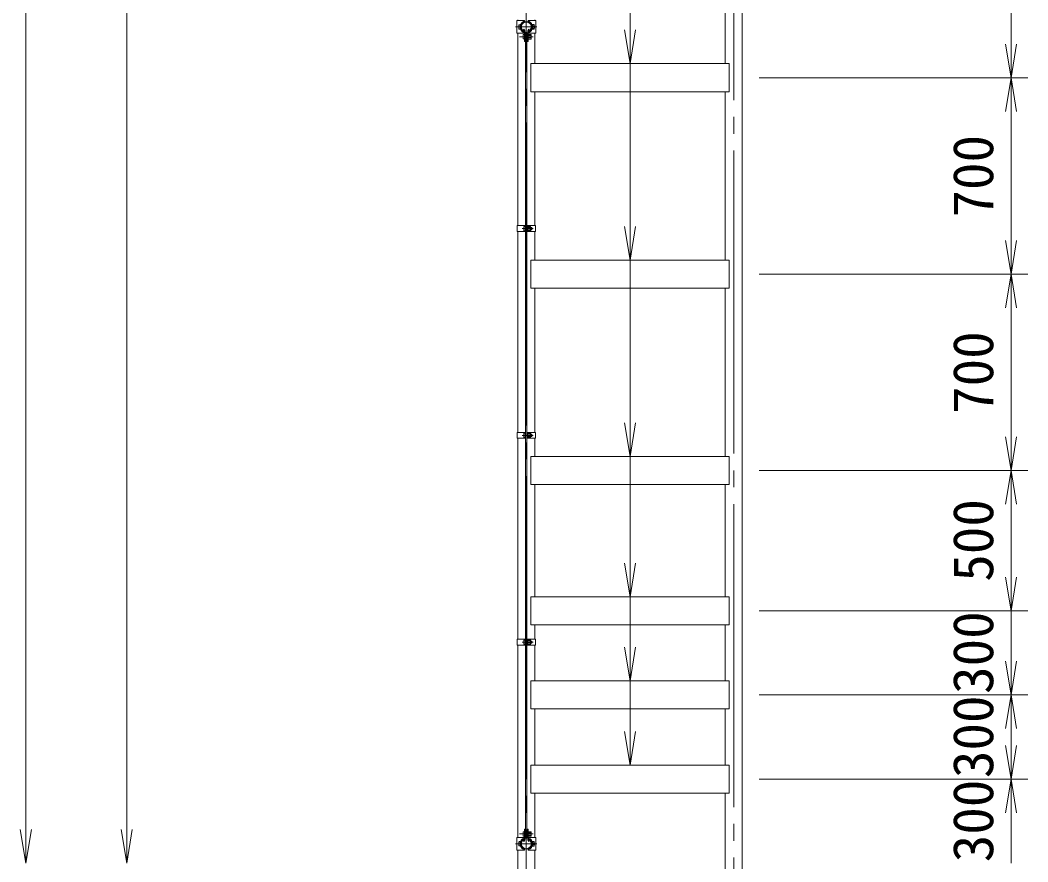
# Model space of a CAD drawing. Units: millimetres, scale not verified. Extents: x -21137 to 21137, y -15758 to 15759.
# Drawn here: x -14895 to -11301, y -9524 to -6524 of the extents above; entities that cross this region are included whole.
import ezdxf
from ezdxf.enums import TextEntityAlignment as Align

# ---------------------------------------------------------------- set-up
doc = ezdxf.new("R2010")
doc.units = ezdxf.units.MM
doc.header["$LTSCALE"] = 60
doc.linetypes.add('LONG_CHAIN', pattern=[21, 18, -1, 1, -1])
for name, color, linetype, lineweight in [('0-2_D-BMK', 2, 'LONG_CHAIN', 9), ('0-3_D-STR1', 1, 'Continuous', 9), ('0-4_D-STR-DIM', 7, 'Continuous', 9), ('0-5_0', 7, 'Continuous', 9), ('0-8_D-STR3', 3, 'Continuous', 9), ('0-9_D-STR-TXT', 7, 'Continuous', 9)]:
    doc.layers.add(name, color=color, linetype=linetype, lineweight=lineweight)
doc.styles.add('ＭＳ ゴシック', font='')
doc.styles.get('ＭＳ ゴシック').set_extended_font_data('MS Gothic')

# ---------------------------------------------------------------- blocks, each defined once
blk = doc.blocks.new('_Open')
at = {"layer": '0-5_0'}
blk.add_line((-60, 10), (0, 0), dxfattribs=at)
blk.add_lwpolyline([(-60, -10), (0, 0), (-60, 0)], dxfattribs=at)

msp = doc.modelspace()

# ---------------------------------------------------------------- linework, layer by layer
at = {"layer": '0-2_D-BMK'}
for p, q in [((-13090.03, -589.13), (-13090.03, -10589.13)), ((-12350.03, -10589.13), (-12350.03, -698.13)), ((-13128, -6548.18), (-13052.07, -6548.18)), ((-13114.47, -6583.18), (-13065.59, -6583.18)), ((-13104.58, -7267.13), (-13065.98, -7267.13)), ((-13104.58, -8004.13), (-13065.98, -8004.13)), ((-13104.58, -8741.13), (-13065.98, -8741.13)), ((-13114.47, -9425.08), (-13065.59, -9425.08)), ((-13128, -9460.08), (-13052.07, -9460.08))]:
    msp.add_line(p, q, dxfattribs=at)
at = {"layer": '0-3_D-STR1'}
for p, q in [((-12319.78, -10539.13), (-12319.78, -720.13)), ((-12380.28, -6079.13), (-12380.28, -6679.13)), ((-13120.28, -6525.68), (-13120.28, -6522.58)), ((-13059.78, -6525.68), (-13059.78, -6522.58)), ((-13120.28, -7256.63), (-13120.28, -6570.68)), ((-13100.22, -6557.43), (-13098.83, -6556.63)), ((-13096.71, -6563.51), (-13100.22, -6557.43)), ((-13095.32, -6562.71), (-13098.83, -6556.63)), ((-13084.75, -6562.71), (-13081.24, -6556.63)), ((-13083.36, -6563.51), (-13079.85, -6557.43)), ((-13079.85, -6557.43), (-13081.24, -6556.63)), ((-13059.78, -6679.13), (-13059.78, -6570.68)), ((-12366.03, -6679.13), (-13074.03, -6679.13)), ((-13074.03, -6679.13), (-13074.03, -6779.13)), ((-12366.03, -6679.13), (-12366.03, -6779.13)), ((-12366.03, -6779.13), (-13074.03, -6779.13)), ((-13059.78, -7256.63), (-13059.78, -6779.13)), ((-12380.28, -6779.13), (-12380.28, -7379.13)), ((-13120.28, -7993.63), (-13120.28, -7277.63)), ((-13059.78, -7379.13), (-13059.78, -7277.63)), ((-12366.03, -7379.13), (-13074.03, -7379.13)), ((-13074.03, -7379.13), (-13074.03, -7479.13)), ((-12366.03, -7379.13), (-12366.03, -7479.13)), ((-12366.03, -7479.13), (-13074.03, -7479.13)), ((-13059.78, -7993.63), (-13059.78, -7479.13)), ((-12380.28, -7479.13), (-12380.28, -8079.13)), ((-13120.28, -8730.63), (-13120.28, -8014.63)), ((-13059.78, -8079.13), (-13059.78, -8014.63)), ((-12366.03, -8079.13), (-13074.03, -8079.13)), ((-13074.03, -8079.13), (-13074.03, -8179.13)), ((-12366.03, -8079.13), (-12366.03, -8179.13)), ((-12366.03, -8179.13), (-13074.03, -8179.13)), ((-13059.78, -8579.13), (-13059.78, -8179.13)), ((-12380.28, -8179.13), (-12380.28, -8579.13)), ((-12366.03, -8579.13), (-13074.03, -8579.13)), ((-13074.03, -8579.13), (-13074.03, -8679.13)), ((-12366.03, -8579.13), (-12366.03, -8679.13)), ((-12366.03, -8679.13), (-13074.03, -8679.13)), ((-13059.78, -8730.63), (-13059.78, -8679.13)), ((-12380.28, -8679.13), (-12380.28, -8879.13)), ((-13120.28, -9437.58), (-13120.28, -8751.63)), ((-13059.78, -8879.13), (-13059.78, -8751.63)), ((-12366.03, -8879.13), (-13074.03, -8879.13)), ((-13074.03, -8879.13), (-13074.03, -8979.13)), ((-12366.03, -8879.13), (-12366.03, -8979.13)), ((-12366.03, -8979.13), (-13074.03, -8979.13)), ((-13059.78, -9179.13), (-13059.78, -8979.13)), ((-12380.28, -8979.13), (-12380.28, -9179.13)), ((-12366.03, -9179.13), (-13074.03, -9179.13)), ((-13074.03, -9179.13), (-13074.03, -9279.13)), ((-12366.03, -9179.13), (-12366.03, -9279.13)), ((-12366.03, -9279.13), (-13074.03, -9279.13)), ((-13059.78, -9437.58), (-13059.78, -9279.13)), ((-12380.28, -9279.13), (-12380.28, -10539.13)), ((-13096.71, -9444.75), (-13100.22, -9450.83)), ((-13100.22, -9450.83), (-13098.83, -9451.63)), ((-13095.32, -9445.55), (-13098.83, -9451.63)), ((-13084.75, -9445.55), (-13081.24, -9451.63)), ((-13083.36, -9444.75), (-13079.85, -9450.83)), ((-13079.85, -9450.83), (-13081.24, -9451.63)), ((-13120.28, -10539.13), (-13120.28, -9482.58)), ((-13059.78, -10539.13), (-13059.78, -9482.58))]:
    msp.add_line(p, q, dxfattribs=at)
for centre, radius, start, end in [((-13090.03, -6548.18), 19.05, 294.32478, 245.67522), ((-13090.03, -6548.18), 17.45, 294.32478, 245.67522), ((-13097.05, -6563.71), 2, 245.67522, 30), ((-13097.05, -6563.71), 0.401, 245.67522, 30), ((-13083.01, -6563.71), 2, 150, 294.32478), ((-13083.01, -6563.71), 0.401, 150, 294.32478), ((-13090.03, -9460.08), 19.05, 114.32478, 65.67522), ((-13090.03, -9460.08), 17.45, 114.32478, 65.67522), ((-13097.05, -9444.55), 2, 330, 114.32478), ((-13097.05, -9444.55), 0.401, 330, 114.32478), ((-13083.01, -9444.55), 2, 65.67522, 210), ((-13083.01, -9444.55), 0.401, 65.67522, 210)]:
    msp.add_arc(centre, radius, start, end, dxfattribs=at)
at = {"layer": '0-4_D-STR-DIM'}
for p, q in [((-14515.07, -24.13), (-14515.07, -9409.13)), ((-14875.07, -729.13), (-14875.07, -9409.13)), ((-11361.36, -6149.13), (-11361.36, -6609.13)), ((-12259.78, -6729.13), (-11301.36, -6729.13)), ((-12259.78, -6729.13), (-11301.36, -6729.13)), ((-11361.36, -6849.13), (-11361.36, -7309.13)), ((-12259.78, -7429.13), (-11301.36, -7429.13)), ((-12259.78, -7429.13), (-11301.36, -7429.13)), ((-11361.36, -7549.13), (-11361.36, -8009.13)), ((-12259.78, -8129.13), (-11301.36, -8129.13)), ((-12259.78, -8129.13), (-11301.36, -8129.13)), ((-11361.36, -8509.13), (-11361.36, -8249.13)), ((-11361.36, -8509.13), (-11361.36, -8389.13)), ((-12259.78, -8629.13), (-11301.36, -8629.13)), ((-12259.78, -8629.13), (-11301.36, -8629.13)), ((-11361.36, -8929.13), (-11361.36, -8629.13)), ((-11361.36, -8809.13), (-11361.36, -8689.13)), ((-12259.78, -8929.13), (-11301.36, -8929.13)), ((-12259.78, -8929.13), (-11301.36, -8929.13)), ((-11361.36, -9229.13), (-11361.36, -8929.13)), ((-11361.36, -9109.13), (-11361.36, -8989.13)), ((-11361.36, -9049.13), (-11361.36, -9169.13)), ((-12259.78, -9229.13), (-11301.36, -9229.13)), ((-12259.78, -9229.13), (-11301.36, -9229.13)), ((-11361.36, -9529.13), (-11361.36, -9229.13)), ((-11361.36, -9349.13), (-11361.36, -9469.13))]:
    msp.add_line(p, q, dxfattribs=at)
at = {"layer": '0-8_D-STR3'}
for p, q in [((-13123.68, -6525.68), (-13096.73, -6525.68)), ((-13123.68, -6570.68), (-13123.68, -6525.68)), ((-13112.03, -6556.18), (-13112.03, -6540.18)), ((-13096.73, -6529.66), (-13097.52, -6527.49)), ((-13096.73, -6529.66), (-13096.73, -6525.68)), ((-13083.33, -6529.66), (-13083.33, -6525.68)), ((-13083.33, -6525.68), (-13056.38, -6525.68)), ((-13083.33, -6529.66), (-13082.55, -6527.49)), ((-13062.53, -6540.08), (-13068.03, -6540.08)), ((-13068.03, -6556.28), (-13068.03, -6540.08)), ((-13056.38, -6570.68), (-13056.38, -6525.68)), ((-13123.68, -6570.68), (-13096.53, -6570.68)), ((-13116.83, -6554.68), (-13116.83, -6541.68)), ((-13111.67, -6544.18), (-13112.03, -6544.18)), ((-13111.67, -6552.18), (-13112.03, -6552.18)), ((-13096.53, -6600.18), (-13096.53, -6570.61)), ((-13094.23, -6600.18), (-13094.23, -6570.61)), ((-13092.28, -6568.18), (-13092.28, -9440.08)), ((-13092.28, -6568.18), (-13087.78, -6568.18)), ((-13087.78, -6568.18), (-13087.78, -9440.08)), ((-13085.83, -6600.18), (-13085.83, -6570.61)), ((-13083.53, -6600.18), (-13083.53, -6570.61)), ((-13083.53, -6570.68), (-13056.38, -6570.68)), ((-13073.53, -6575.08), (-13083.53, -6575.08)), ((-13068.03, -6544.18), (-13068.4, -6544.18)), ((-13068.03, -6552.18), (-13068.4, -6552.18)), ((-13062.53, -6544.13), (-13068.03, -6544.13)), ((-13062.53, -6552.23), (-13068.03, -6552.23)), ((-13062.53, -6556.28), (-13068.03, -6556.28)), ((-13061.53, -6554.42), (-13061.53, -6542.07)), ((-13061.53, -6544.18), (-13061.03, -6544.18)), ((-13061.53, -6544.18), (-13061.03, -6544.18)), ((-13061.53, -6544.86), (-13060.71, -6544.86)), ((-13061.53, -6551.5), (-13060.71, -6551.5)), ((-13061.53, -6552.18), (-13061.03, -6552.18)), ((-13061.53, -6552.18), (-13061.03, -6552.18)), ((-13061.03, -6552.18), (-13061.03, -6544.18)), ((-13101.33, -6589.68), (-13101.33, -6576.68)), ((-13096.53, -6600.18), (-13094.23, -6600.18)), ((-13092.53, -6577.86), (-13094.23, -6577.86)), ((-13092.53, -6588.5), (-13094.23, -6588.5)), ((-13092.53, -6588.5), (-13092.53, -6577.86)), ((-13092.53, -6579.18), (-13092.28, -6579.18)), ((-13092.53, -6587.18), (-13092.28, -6587.18)), ((-13087.78, -6579.18), (-13085.83, -6579.18)), ((-13087.78, -6587.18), (-13085.83, -6587.18)), ((-13085.83, -6600.18), (-13083.53, -6600.18)), ((-13073.53, -6579.13), (-13083.53, -6579.13)), ((-13083.53, -6579.18), (-13083.33, -6579.18)), ((-13083.53, -6587.18), (-13083.33, -6587.18)), ((-13073.53, -6587.23), (-13083.53, -6587.23)), ((-13073.53, -6591.28), (-13083.53, -6591.28)), ((-13072.53, -6589.42), (-13072.53, -6577.07)), ((-13072.53, -6587.18), (-13072.53, -6579.18)), ((-13072.53, -6579.86), (-13072.21, -6579.86)), ((-13072.53, -6586.5), (-13072.21, -6586.5)), ((-13122.58, -7256.63), (-13122.58, -7277.63)), ((-13092.28, -7256.63), (-13122.58, -7256.63)), ((-13094.58, -7256.63), (-13094.58, -7277.63)), ((-13094.58, -7259.13), (-13094.58, -7275.13)), ((-13087.78, -7256.63), (-13057.48, -7256.63)), ((-13085.48, -7256.63), (-13085.48, -7277.63)), ((-13075.48, -7259.03), (-13085.48, -7259.03)), ((-13085.48, -7259.03), (-13085.48, -7275.23)), ((-13057.48, -7256.63), (-13057.48, -7277.63)), ((-13092.28, -7277.63), (-13122.58, -7277.63)), ((-13099.38, -7260.63), (-13099.38, -7273.63)), ((-13087.78, -7277.63), (-13057.48, -7277.63)), ((-13075.48, -7263.08), (-13085.48, -7263.08)), ((-13075.48, -7271.18), (-13085.48, -7271.18)), ((-13075.48, -7275.23), (-13085.48, -7275.23)), ((-13074.48, -7260.9), (-13074.48, -7273.24)), ((-13074.48, -7263.13), (-13070.58, -7263.13)), ((-13074.48, -7263.81), (-13070.26, -7263.81)), ((-13074.48, -7270.45), (-13070.26, -7270.45)), ((-13074.48, -7271.13), (-13070.58, -7271.13)), ((-13070.58, -7263.13), (-13070.58, -7271.13)), ((-13122.58, -7993.63), (-13122.58, -8014.63)), ((-13092.28, -7993.63), (-13122.58, -7993.63)), ((-13099.38, -7997.63), (-13099.38, -8010.63)), ((-13094.58, -7993.63), (-13094.58, -8014.63)), ((-13094.58, -7996.13), (-13094.58, -8012.13)), ((-13087.78, -7993.63), (-13057.48, -7993.63)), ((-13085.48, -7993.63), (-13085.48, -8014.63)), ((-13075.48, -7996.03), (-13085.48, -7996.03)), ((-13085.48, -7996.03), (-13085.48, -8012.23)), ((-13075.48, -8000.08), (-13085.48, -8000.08)), ((-13075.48, -8008.18), (-13085.48, -8008.18)), ((-13075.48, -8012.23), (-13085.48, -8012.23)), ((-13074.48, -7997.9), (-13074.48, -8010.24)), ((-13074.48, -8000.13), (-13070.58, -8000.13)), ((-13074.48, -8000.81), (-13070.26, -8000.81)), ((-13074.48, -8007.45), (-13070.26, -8007.45)), ((-13074.48, -8008.13), (-13070.58, -8008.13)), ((-13070.58, -8000.13), (-13070.58, -8008.13)), ((-13057.48, -7993.63), (-13057.48, -8014.63)), ((-13092.28, -8014.63), (-13122.58, -8014.63)), ((-13087.78, -8014.63), (-13057.48, -8014.63)), ((-13122.58, -8730.63), (-13122.58, -8751.63)), ((-13092.28, -8730.63), (-13122.58, -8730.63)), ((-13094.58, -8730.63), (-13094.58, -8751.63)), ((-13087.78, -8730.63), (-13057.48, -8730.63)), ((-13085.48, -8730.63), (-13085.48, -8751.63)), ((-13057.48, -8730.63), (-13057.48, -8751.63)), ((-13092.28, -8751.63), (-13122.58, -8751.63)), ((-13099.38, -8734.63), (-13099.38, -8747.63)), ((-13094.58, -8733.13), (-13094.58, -8749.13)), ((-13087.78, -8751.63), (-13057.48, -8751.63)), ((-13075.48, -8733.03), (-13085.48, -8733.03)), ((-13085.48, -8733.03), (-13085.48, -8749.23)), ((-13075.48, -8737.08), (-13085.48, -8737.08)), ((-13075.48, -8745.18), (-13085.48, -8745.18)), ((-13075.48, -8749.23), (-13085.48, -8749.23)), ((-13074.48, -8734.9), (-13074.48, -8747.24)), ((-13074.48, -8737.13), (-13070.58, -8737.13)), ((-13074.48, -8737.81), (-13070.26, -8737.81)), ((-13074.48, -8744.45), (-13070.26, -8744.45)), ((-13074.48, -8745.13), (-13070.58, -8745.13)), ((-13070.58, -8737.13), (-13070.58, -8745.13)), ((-13096.53, -9408.08), (-13096.53, -9437.65)), ((-13096.53, -9408.08), (-13094.23, -9408.08)), ((-13094.23, -9408.08), (-13094.23, -9437.65)), ((-13085.83, -9408.08), (-13085.83, -9437.65)), ((-13085.83, -9408.08), (-13083.53, -9408.08)), ((-13083.53, -9408.08), (-13083.53, -9437.65)), ((-13123.68, -9437.58), (-13096.53, -9437.58)), ((-13123.68, -9437.58), (-13123.68, -9482.58)), ((-13101.33, -9418.58), (-13101.33, -9431.58)), ((-13092.53, -9419.76), (-13094.23, -9419.76)), ((-13092.53, -9430.4), (-13094.23, -9430.4)), ((-13092.53, -9419.76), (-13092.53, -9430.4)), ((-13092.53, -9421.08), (-13092.28, -9421.08)), ((-13092.53, -9429.08), (-13092.28, -9429.08)), ((-13092.28, -9440.08), (-13087.78, -9440.08)), ((-13087.78, -9421.08), (-13085.83, -9421.08)), ((-13087.78, -9429.08), (-13085.83, -9429.08)), ((-13073.53, -9416.98), (-13083.53, -9416.98)), ((-13073.53, -9421.03), (-13083.53, -9421.03)), ((-13083.53, -9421.08), (-13083.33, -9421.08)), ((-13083.53, -9429.08), (-13083.33, -9429.08)), ((-13073.53, -9429.13), (-13083.53, -9429.13)), ((-13073.53, -9433.18), (-13083.53, -9433.18)), ((-13083.53, -9437.58), (-13056.38, -9437.58)), ((-13072.53, -9418.85), (-13072.53, -9431.19)), ((-13072.53, -9421.08), (-13072.53, -9429.08)), ((-13072.53, -9421.76), (-13072.21, -9421.76)), ((-13072.53, -9428.4), (-13072.21, -9428.4)), ((-13056.38, -9437.58), (-13056.38, -9482.58)), ((-13123.68, -9482.58), (-13096.73, -9482.58)), ((-13116.83, -9453.58), (-13116.83, -9466.58)), ((-13112.03, -9452.08), (-13112.03, -9468.08)), ((-13111.67, -9456.08), (-13112.03, -9456.08)), ((-13111.67, -9464.08), (-13112.03, -9464.08)), ((-13096.73, -9478.61), (-13097.52, -9480.77)), ((-13096.73, -9478.61), (-13096.73, -9482.58)), ((-13083.33, -9478.61), (-13083.33, -9482.58)), ((-13083.33, -9478.61), (-13082.55, -9480.77)), ((-13083.33, -9482.58), (-13056.38, -9482.58)), ((-13068.03, -9456.08), (-13068.4, -9456.08)), ((-13068.03, -9464.08), (-13068.4, -9464.08)), ((-13062.53, -9451.98), (-13068.03, -9451.98)), ((-13068.03, -9451.98), (-13068.03, -9468.18)), ((-13062.53, -9456.03), (-13068.03, -9456.03)), ((-13062.53, -9464.13), (-13068.03, -9464.13)), ((-13062.53, -9468.18), (-13068.03, -9468.18)), ((-13061.53, -9453.85), (-13061.53, -9466.19)), ((-13061.53, -9456.08), (-13061.03, -9456.08)), ((-13061.53, -9456.08), (-13061.03, -9456.08)), ((-13061.53, -9456.76), (-13060.71, -9456.76)), ((-13061.53, -9463.4), (-13060.71, -9463.4)), ((-13061.53, -9464.08), (-13061.03, -9464.08)), ((-13061.53, -9464.08), (-13061.03, -9464.08)), ((-13061.03, -9456.08), (-13061.03, -9464.08))]:
    msp.add_line(p, q, dxfattribs=at)
for centre, radius, start, end in [((-13090.03, -6548.18), 22, 109.88306, 249.8367), ((-13090.03, -6548.18), 19.7, 109.88306, 250.16282), ((-13090.03, -6548.18), 19.7, 289.83718, 70.11694), ((-13090.03, -6548.18), 22, 290.1633, 70.11694), ((-13064.08, -6542.11), 2.55, 307.42505, 52.57495), ((-13098.53, -6570.61), 2, 0, 62.72039), ((-13098.53, -6570.61), 4.3, 0, 65.03562), ((-13081.53, -6570.61), 4.3, 114.96438, 180), ((-13081.53, -6570.61), 2, 117.27961, 180), ((-13075.08, -6577.11), 2.55, 307.42505, 52.57495), ((-13070.23, -6548.18), 8.7, 332.26063, 27.73937), ((-13064.07, -6554.26), 2.54, 307.21089, 52.78911), ((-13068.53, -6548.18), 8.5, 331.92751, 28.07249), ((-13081.23, -6583.18), 8.7, 332.26063, 27.73937), ((-13075.07, -6589.26), 2.54, 307.21089, 52.78911), ((-13080.03, -6583.18), 8.5, 331.92751, 28.07249), ((-13077.02, -7261.06), 2.54, 307.21089, 52.78911), ((-13083.18, -7267.13), 8.7, 332.26063, 27.73937), ((-13077.03, -7273.21), 2.55, 307.42505, 52.57495), ((-13078.08, -7267.13), 8.5, 331.92751, 28.07249), ((-13077.02, -7998.06), 2.54, 307.21089, 52.78911), ((-13083.18, -8004.13), 8.7, 332.26063, 27.73937), ((-13077.03, -8010.21), 2.55, 307.42505, 52.57495), ((-13078.08, -8004.13), 8.5, 331.92751, 28.07249), ((-13077.02, -8735.06), 2.54, 307.21089, 52.78911), ((-13083.18, -8741.13), 8.7, 332.26063, 27.73937), ((-13077.03, -8747.21), 2.55, 307.42505, 52.57495), ((-13078.08, -8741.13), 8.5, 331.92751, 28.07249), ((-13090.03, -9460.08), 22, 110.1633, 250.11694), ((-13090.03, -9460.08), 19.7, 109.83718, 250.11694), ((-13098.53, -9437.65), 2, 297.27961, 0), ((-13098.53, -9437.65), 4.3, 294.96438, 0), ((-13081.53, -9437.65), 4.3, 180, 245.03562), ((-13081.53, -9437.65), 2, 180, 242.72039), ((-13090.03, -9460.08), 19.7, 289.88306, 70.16282), ((-13090.03, -9460.08), 22, 289.88306, 69.8367), ((-13075.07, -9419.01), 2.54, 307.21089, 52.78911), ((-13081.23, -9425.08), 8.7, 332.26063, 27.73937), ((-13075.08, -9431.16), 2.55, 307.42505, 52.57495), ((-13080.03, -9425.08), 8.5, 331.92751, 28.07249), ((-13064.07, -9454.01), 2.54, 307.21089, 52.78911), ((-13070.23, -9460.08), 8.7, 332.26063, 27.73937), ((-13064.08, -9466.16), 2.55, 307.42505, 52.57495), ((-13068.53, -9460.08), 8.5, 331.92751, 28.07249)]:
    msp.add_arc(centre, radius, start, end, dxfattribs=at)
for centre, start_param, end_param in [((-13112.03, -6541.68), 1.5707963, 3.1415927), ((-13112.03, -6554.68), 3.1415927, 4.712389), ((-13096.53, -6576.68), 1.5707963, 3.1415927), ((-13096.53, -6589.68), 3.1415927, 4.712389), ((-13094.58, -7260.63), 1.5707963, 3.1415927), ((-13094.58, -7273.63), 3.1415927, 4.712389), ((-13094.58, -7997.63), 1.5707963, 3.1415927), ((-13094.58, -8010.63), 3.1415927, 4.712389), ((-13094.58, -8734.63), 1.5707963, 3.1415927), ((-13094.58, -8747.63), 3.1415927, 4.712389), ((-13096.53, -9418.58), 1.5707963, 3.1415927), ((-13096.53, -9431.58), 3.1415927, 4.712389), ((-13112.03, -9453.58), 1.5707963, 3.1415927), ((-13112.03, -9466.58), 3.1415927, 4.712389)]:
    msp.add_ellipse(centre, major_axis=(4.8, 0), ratio=0.3125, start_param=start_param, end_param=end_param, dxfattribs=at)
at = {"layer": '0-9_D-STR-TXT'}
for q in [(-12720.03, -9177.13), (-12720.03, -8877.13), (-12720.03, -8577.13), (-12720.03, -8077.13), (-12720.03, -7377.13), (-12720.03, -6677.13)]:
    msp.add_line((-12720.03, -1785.57), q, dxfattribs=at)

# ---------------------------------------------------------------- block references
at = {"layer": '0-4_D-STR-DIM', "xscale": 2, "yscale": 2}
for p, rotation in [((-11361.36, -6729.13), 270), ((-11361.36, -6729.13), 90), ((-11361.36, -7429.13), 270), ((-11361.36, -7429.13), 90), ((-11361.36, -8129.13), 270), ((-11361.36, -8129.13), 90), ((-11361.36, -8629.13), 270), ((-11361.36, -8629.13), 270), ((-11361.36, -8929.13), 270), ((-11361.36, -8929.13), 90), ((-11361.36, -9229.13), 270), ((-11361.36, -9229.13), 90), ((-14875.07, -9529.13), 270), ((-14515.07, -9529.13), 270)]:
    msp.add_blockref('_Open', p, dxfattribs=dict(at, rotation=rotation))
at = {"layer": '0-9_D-STR-TXT', "xscale": 2, "yscale": 2, "rotation": 270}
for p in [(-12720.03, -6679.13), (-12720.03, -7379.13), (-12720.03, -8079.13), (-12720.03, -8579.13), (-12720.03, -8879.13), (-12720.03, -9179.13)]:
    msp.add_blockref('_Open', p, dxfattribs=at)

# ---------------------------------------------------------------- texts
at = {"layer": '0-4_D-STR-DIM', "style": 'ＭＳ ゴシック'}
for s, p in [('700', (-11381.6, -7227.63)), ('700', (-11381.6, -7927.63)), ('500', (-11381.6, -8525.76)), ('300', (-11381.6, -8925.76)), ('300', (-11381.6, -9225.76)), ('300', (-11381.6, -9525.76))]:
    msp.add_text(s, height=144.3, rotation=90, dxfattribs=at).set_placement(p, align=Align.BOTTOM_LEFT)

doc.saveas('drawing.dxf')
